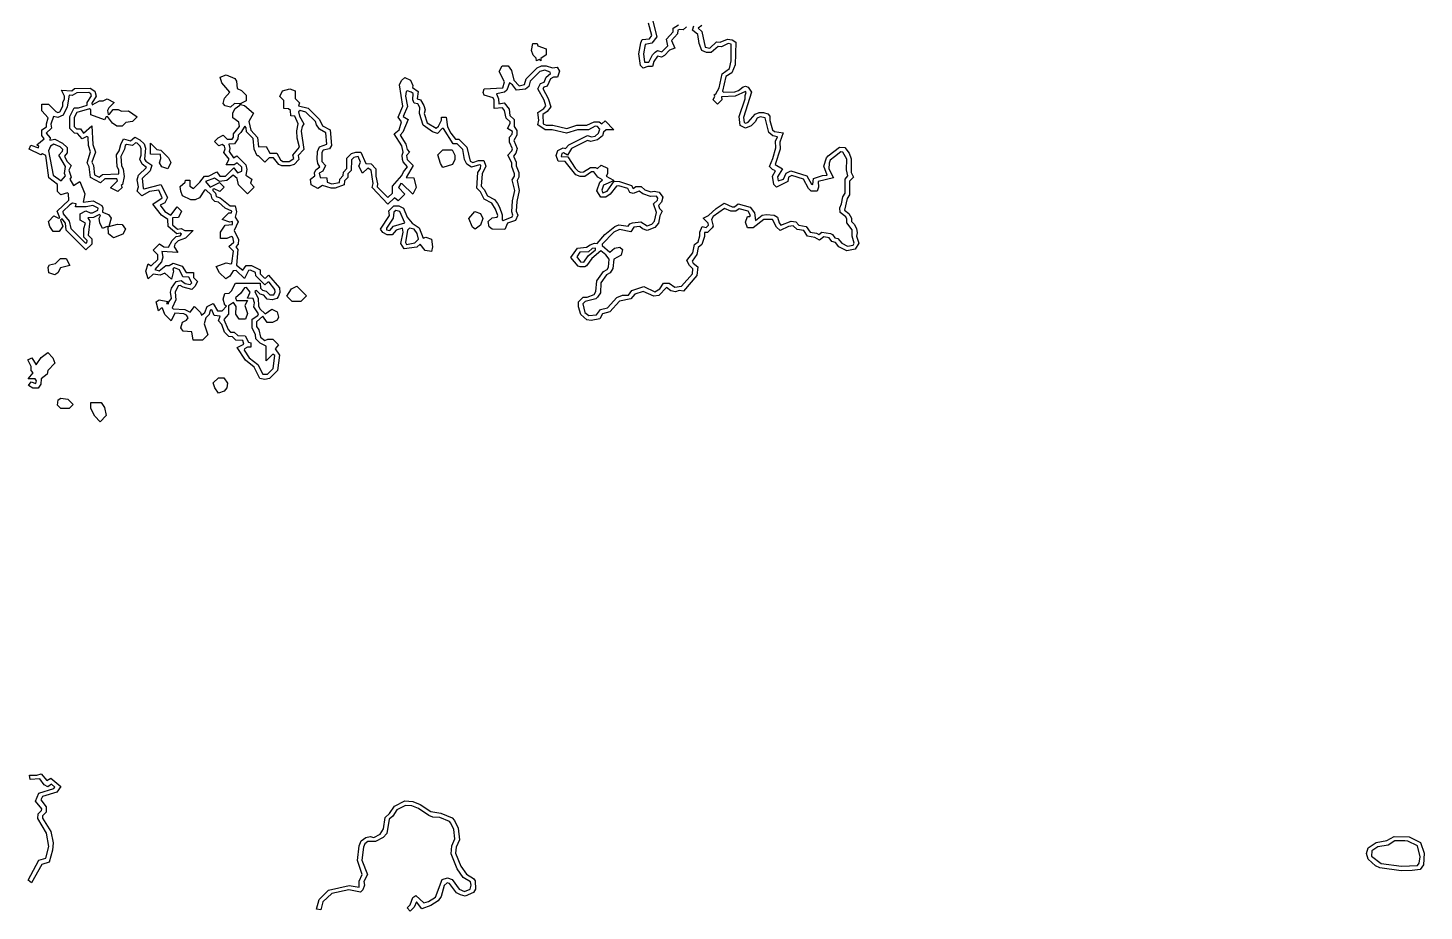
# Model space of a CAD drawing. Header units: metres. Extents: x 0 to 221, y 0 to 239.
# Drawn here: x -0.3 to 190.4, y -0.2 to 120.4 of the extents above; entities that cross this region are included whole.
import ezdxf

# ---------------------------------------------------------------- set-up
doc = ezdxf.new("R2010")
doc.units = ezdxf.units.M
doc.layers.add('contours', color=7, linetype='Continuous')

msp = doc.modelspace()

# ---------------------------------------------------------------- linework, layer by layer
at = {"layer": 'contours'}
for points in [[(91.76, 120.74), (91.23, 120.36), (91.75, 119.92), (92.19, 117.77), (92.82, 117.65), (93.76, 118.49), (94.27, 118.46), (95.27, 118.88), (95.9, 118.8), (96.37, 118.46), (96.29, 115.37), (95.85, 114.26), (95.02, 113.77), (94.56, 111.75), (94.7, 111.64), (96.24, 111.69), (96.74, 111.85), (97.41, 112.35), (97.71, 112.45), (98.06, 112.33), (98.53, 111.62), (97.44, 108.16), (97.51, 107.5), (97.74, 107.39), (98.09, 107.52), (99.01, 108.61), (99.56, 108.86), (100.15, 108.86), (100.74, 108.67), (101.05, 108.36), (101.01, 107.78), (101.39, 106.51), (101.68, 106.28), (102.86, 106.08), (102.41, 104.82), (102.44, 103.86), (101.76, 101.75), (102.76, 101.16), (102.06, 100.07), (102.17, 99.51), (102.9, 99.77), (103.25, 100.57), (103.89, 100.9), (106.06, 100.21), (106.71, 99.05), (106.89, 99), (106.99, 99.83), (108.21, 100.25), (108.84, 100.3), (108.42, 101.54), (108.75, 102.66), (109.01, 102.92), (110.53, 104.12), (111.28, 104.06), (111.85, 103.3), (112.14, 102.52), (112.13, 100.68), (112.44, 100.04), (111.9, 99.48), (111.9, 97.62), (111.57, 97.11), (111.21, 95.5), (111.82, 95.05), (112.17, 94.42), (112.16, 93.95), (112.55, 93.6), (112.84, 93.02), (112.96, 92.44), (112.87, 91.95), (113.2, 91), (112.69, 90.17), (111.54, 89.98), (110.45, 90.52), (109.98, 91.09), (109.49, 91.22), (109.15, 91.73), (108.38, 91.88), (107.79, 91.4), (107.16, 91.79), (106.17, 91.97), (105.68, 92.73), (104.78, 92.86), (104.2, 93.36), (103.56, 93.3), (102.43, 92.72), (101.94, 93.21), (101.4, 94.25), (100.21, 94.26), (98.77, 93.1), (97.97, 93.1), (97.71, 93.88), (97.97, 94.65), (98.31, 94.66), (98.41, 94.81), (98.05, 95.38), (96.84, 95.68), (96.37, 95.37), (95.72, 95.37), (94.84, 95.75), (93.28, 94.64), (93.05, 94.25), (93.28, 93.35), (93.17, 93.1), (92.53, 92.47), (92.1, 92.45), (92.1, 91.92), (91.74, 90.83), (91.25, 90.41), (91.08, 89.45), (90.43, 88.57), (90.55, 88.29), (91.21, 87.79), (91.05, 86.59), (89.22, 84.45), (88.63, 84.53), (88.16, 84.34), (87.5, 84.5), (86.92, 84.95), (85.88, 83.86), (85.21, 83.75), (83.74, 84.43), (82.58, 84.03), (82.06, 83.4), (80.51, 83.11), (79.2, 81.64), (78.19, 81.36), (77.8, 80.69), (76.63, 80.45), (76.03, 80.54), (75.21, 81.28), (74.9, 82.33), (74.9, 82.98), (75.55, 83.64), (76.11, 83.64), (77.05, 84.02), (77.29, 84.4), (77.41, 85.86), (78.34, 87.16), (78.81, 87.4), (79.01, 87.73), (79.08, 88.82), (78.64, 89.4), (77.95, 89.95), (76.72, 88.91), (76, 87.9), (75.75, 87.76), (75.15, 87.78), (74.84, 87.88), (73.85, 89.05), (74.79, 90.31), (76.02, 90.44), (76.49, 90.79), (77.11, 91), (77.45, 90.95), (78.5, 92.18), (79.86, 93.28), (80.42, 93.51), (81.7, 93.32), (81.92, 93.63), (82.3, 93.8), (83.41, 93.92), (84.28, 93.36), (84.93, 93.62), (85.26, 94.01), (85.57, 95.21), (85.16, 96.36), (85.69, 96.89), (85.75, 97.15), (85.54, 97.44), (84.75, 97.4), (83.68, 97.75), (83.18, 98.12), (82.38, 97.77), (81.92, 97.95), (81.63, 98.46), (80.39, 98.84), (80.08, 98.81), (79.24, 97.68), (78.65, 97.29), (77.95, 97.29), (77.43, 98.17), (77.83, 99.36), (78.17, 99.66), (77.56, 100.02), (77.02, 100.73), (76.7, 100.74), (75.77, 100.12), (75.14, 100.12), (74.55, 100.32), (73.09, 102.17), (72.11, 102.2), (71.85, 102.98), (72.08, 103.67), (72.8, 104.03), (73.14, 103.92), (73.58, 104.42), (76.12, 105.7), (76.69, 105.52), (77.19, 105.63), (77.64, 106.01), (77.83, 106.58), (77.49, 106.96), (77.17, 106.99), (76.25, 106.51), (74.78, 106.5), (73.27, 106.02), (71.33, 106.51), (70.34, 106.51), (69.36, 107.19), (69.5, 107.8), (69.36, 108.87), (70.19, 109.42), (70.44, 109.78), (70.22, 110.52), (69.35, 112.08), (69.72, 112.8), (70.21, 112.99), (70.51, 113.67), (71.06, 114.16), (71.03, 114.36), (70.31, 114.65), (69.63, 114.47), (68.29, 113.13), (68.13, 112.39), (67.66, 112.04), (66.43, 111.9), (65.88, 112.65), (65.49, 112.89), (65.12, 111.91), (64.79, 111.63), (63.71, 111.4), (64, 110.71), (64.04, 110.05), (64.74, 110.18), (65.44, 109.29), (65.54, 108.46), (66.14, 107.9), (66.11, 106.96), (66.49, 106.38), (66.47, 105.77), (66.08, 105.03), (66.52, 103.93), (66.37, 103.3), (66.01, 102.89), (66.4, 102.09), (66.4, 101.58), (66.75, 100.65), (66.78, 100.02), (66.52, 99.56), (66.82, 98.18), (66.48, 96.71), (66.41, 95.37), (66.61, 94.83), (66.31, 94.09), (65.19, 93.72), (64.83, 92.86), (63.12, 92.91), (62.71, 93.23), (62.58, 93.98), (63.1, 94.49), (63.78, 94.54), (63.88, 94.78), (63.59, 95.65), (63.05, 96.48), (62.04, 97), (61.54, 98), (61.01, 98.54), (61.17, 100.67), (61.52, 101.2), (61.58, 101.65), (61.39, 101.72), (60.28, 101.38), (59.64, 101.81), (59.33, 102.43), (59.12, 103.78), (58.33, 104.57), (57.77, 104.59), (56.48, 106.65), (56.3, 106.65), (55.64, 105.99), (54.95, 106.22), (53.71, 107.11), (53.21, 108.72), (53.24, 109.56), (52.98, 110.03), (52.49, 110.13), (52.27, 110.57), (52.32, 111.43), (52.08, 111.64), (51.54, 111.82), (51.38, 111.71), (51.27, 111.08), (51.57, 109.66), (50.96, 108.33), (51.67, 107.89), (50.9, 106.15), (50.57, 105.75), (51.35, 104.52), (51.51, 103.78), (51.83, 103.45), (51.44, 102.96), (51.51, 102.44), (52.33, 101.6), (51.38, 100), (52.42, 99.92), (52.76, 98.62), (52.29, 97.68), (50.84, 99.13), (50.66, 99.15), (50.31, 98.61), (51.19, 97.71), (50.29, 96.8), (49.77, 97.21), (48.85, 96.33), (46.73, 98.6), (46.87, 99.17), (46.6, 100.97), (46.12, 101.23), (45.42, 100.55), (44.93, 101.54), (45.16, 102.07), (44.82, 102.83), (44.25, 102.72), (43.9, 102.38), (43.88, 100.94), (43.43, 100.48), (43.41, 99.98), (42.94, 99.51), (42.93, 98.96), (41.69, 98.52), (41.14, 98.53), (39.97, 98.9), (39.3, 98.48), (38.42, 98.99), (38.32, 99.76), (38.89, 100.21), (38.84, 100.62), (39.05, 101.04), (39.59, 101.42), (39.31, 101.91), (39.21, 102.47), (39.27, 103.53), (39.53, 104.17), (40.53, 104.54), (40.41, 106.07), (39.56, 106.57), (39.12, 107.16), (38.98, 107.63), (37.69, 108.92), (36.91, 109.12), (36.67, 108.93), (36.8, 108.37), (37.4, 107.29), (37.16, 106.92), (37.05, 106.32), (37.42, 103.81), (36.61, 102.99), (36.74, 102.42), (36.08, 101.76), (35.5, 101.56), (34.4, 101.56), (33.99, 101.77), (33.26, 102.68), (32.68, 102.66), (32.09, 102.07), (31.22, 102.94), (31.05, 102.95), (30.6, 103.85), (30.48, 105.29), (29.56, 106.2), (29.55, 106.78), (29.33, 107.01), (28.8, 106.12), (28.42, 105.78), (28.4, 105.28), (27.94, 104.59), (27.16, 104.52), (27.3, 103.93), (27.19, 103.55), (27.81, 102.66), (28.26, 102.92), (29.49, 101.69), (29.62, 101.06), (29.49, 100.31), (30.32, 99.73), (30.1, 99.2), (30.6, 98.67), (29.7, 97.76), (28.48, 98.98), (28.28, 99.86), (27.75, 100.29), (26.91, 99.56), (25.89, 99.43), (25.21, 99.9), (24, 99.43), (24.61, 98.64), (25.9, 99.3), (26.53, 98.67), (25.92, 98.06), (25.16, 98.44), (24.99, 98.39), (24.98, 98.22), (25.35, 97.85), (25.44, 97.36), (25.98, 97.19), (27.34, 96.11), (28.01, 96.09), (28.21, 95.31), (28.03, 94.54), (28.43, 93.92), (27.87, 92.74), (28.47, 91.53), (28.43, 90.87), (28.13, 90.52), (28.41, 90.16), (28.2, 88.01), (29.07, 87.3), (29.51, 87.95), (30.25, 87.95), (31.43, 87.36), (31.45, 86.81), (31.98, 86.26), (32.17, 86.25), (32.57, 86.64), (34.06, 84.89), (34.12, 84.25), (33.88, 83.67), (33.7, 83.43), (33.06, 83.27), (32.4, 83.38), (31.96, 83.89), (31.46, 84.03), (30.93, 84.54), (30.71, 84.43), (31.18, 83.43), (31.21, 82.43), (31.4, 82.06), (32.11, 81.38), (33.05, 82), (33.78, 81.63), (33.96, 80.91), (33.75, 80.48), (33.12, 80.17), (32.38, 80.17), (31.82, 81.04), (30.96, 80.25), (30.96, 79.61), (31.25, 79.16), (31.48, 78.15), (32.07, 77.71), (32.5, 77.89), (33.17, 77.89), (33.95, 77.11), (33.51, 76.6), (34.08, 75.71), (33.83, 73.64), (32.72, 72.53), (32.09, 72.4), (31.41, 72.54), (30.64, 74.07), (29.45, 75.02), (28.3, 76.75), (29.2, 77.22), (29.06, 77.71), (28.13, 77.77), (27.66, 78.23), (27.17, 78.25), (26.58, 78.85), (26.21, 79.89), (25.74, 80.41), (25.98, 81.06), (25.17, 81.12), (24.84, 81.92), (24.61, 81.88), (24.47, 81.28), (24.03, 80.83), (23.81, 79.98), (24.29, 78.47), (23.59, 77.77), (22.28, 77.77), (22.1, 78.92), (20.91, 78.97), (20.59, 79.46), (20.83, 80.2), (21.38, 80.48), (21.62, 80.79), (21.37, 81.18), (21, 81.36), (19.77, 81.43), (19.29, 80.39), (18.43, 81.25), (18.09, 82.13), (17.91, 82.14), (17.56, 81.79), (17.26, 82.99), (17.66, 83.25), (18.82, 83.06), (18.66, 82.79), (18.94, 82.72), (18.95, 82.98), (19.33, 83.45), (19.21, 84.3), (19.35, 84.88), (19.97, 85.77), (20.66, 85.89), (21.21, 85.52), (21.87, 85.35), (22.11, 85.6), (21.68, 86.36), (20.86, 86.39), (20.41, 87.38), (19.76, 87.63), (19.53, 87.5), (19.59, 87.17), (19.32, 86.1), (18.43, 86.93), (17.79, 86.63), (16.81, 86.77), (16.15, 86.14), (15.81, 87.17), (16.15, 88.2), (16.58, 87.91), (17.46, 88.79), (17.45, 89.4), (16.82, 90.05), (17.68, 90.91), (18.29, 90.51), (18.94, 90.48), (19.41, 91.36), (19.97, 91.92), (20.52, 92.02), (20.69, 92.25), (20.53, 92.36), (20.05, 92.28), (18.86, 93.27), (18.83, 94.25), (17.98, 94.85), (16.77, 96.32), (18.08, 97.18), (17.59, 98.24), (16.35, 98.05), (15.29, 97.48), (14.67, 98.1), (14.82, 98.68), (14.66, 99.64), (14.83, 100.31), (15.92, 101.35), (15.33, 101.81), (15, 102.47), (15.19, 103.03), (15.19, 103.88), (15.06, 104.25), (14.66, 104.65), (14.4, 104.72), (13.99, 104.33), (13.17, 104.49), (12.99, 104.34), (12.94, 103.86), (12.43, 102.84), (12.52, 101.62), (12.75, 101.13), (12.85, 100.1), (12.64, 99.01), (12.47, 98.9), (12.58, 98.61), (12.03, 98.06), (10.99, 98.58), (11.94, 99.54), (11.86, 99.78), (10.22, 99.8), (9.63, 99.25), (8.27, 99.97), (8.09, 101.44), (7.82, 101.98), (8.29, 103.5), (8, 104.35), (7.95, 105.47), (7.77, 105.57), (7.13, 105.25), (6.52, 105.99), (6.1, 106.03), (5.45, 106.68), (5.45, 108.31), (6.04, 109.5), (6.63, 109.5), (7.81, 109.86), (7.84, 110.23), (8.4, 111.12), (8.33, 111.42), (8.05, 111.57), (6.4, 111.54), (5.78, 111.19), (5.38, 111.21), (5.09, 109.61), (4.53, 108.5), (3.83, 108.15), (3.23, 108.33), (2.87, 107.27), (2.96, 106.7), (2.22, 106.01), (2.78, 105.41), (2.73, 105.06), (3.4, 105.22), (4.47, 104.67), (5.09, 104.06), (5.09, 103.33), (4.71, 102.88), (5.04, 102.19), (5.63, 101.6), (5.33, 100.97), (5.63, 100.04), (5.45, 99.75), (5.95, 98.89), (6.84, 99.43), (7.5, 97.74), (7.29, 96.63), (8.66, 96.77), (9.81, 96.16), (9.97, 95.84), (9.92, 95.23), (10.72, 94.93), (11.1, 94.42), (10.79, 93.29), (11.95, 93.6), (12.62, 93.57), (13.04, 92.94), (12.68, 92.22), (11.43, 91.75), (10.72, 92.29), (10.7, 93.24), (10.54, 93.3), (9.92, 92.99), (9.53, 93.79), (9.46, 94.42), (9.64, 94.77), (9.5, 94.92), (8.69, 94.53), (7.89, 94.45), (8.2, 94), (7.97, 92.12), (8.44, 91.61), (8.44, 90.88), (7.66, 90.1), (4.97, 92.79), (4.84, 93.72), (4.4, 94.31), (4.18, 94.16), (4.48, 93.35), (3.99, 92.62), (3.2, 92.62), (2.72, 93.27), (2.54, 93.97), (3.29, 94.72), (3.91, 94.41), (4.07, 94.47), (3.71, 95.37), (5.33, 96.9), (5.28, 97.76), (5.12, 97.87), (4.21, 97.63), (3.77, 98.06), (3.75, 99.04), (2.57, 99.94), (2.16, 102.99), (1.71, 103.21), (1.5, 103.09), (-0.11, 103.85), (-0.11, 103.85), (0.11, 104.4), (1.16, 104.02), (1.21, 104.2), (0.97, 104.46), (1.96, 105.27), (1.62, 105.73), (1.62, 106.51), (2.28, 106.89), (2.25, 107.31), (2.51, 108.14), (1.62, 109.08), (1.62, 109.98), (2.52, 109.98), (3.54, 108.97), (3.82, 108.84), (4.07, 108.94), (4.48, 109.73), (4.49, 110.23), (4.73, 110.73), (4.72, 111.07), (4.3, 111.9), (5.72, 111.82), (6.1, 112.14), (8.21, 112.19), (8.88, 111.79), (9.06, 111.08), (8.46, 110.12), (8.52, 109.91), (9.49, 110.46), (9.99, 110.47), (10.54, 110.73), (11.52, 110.24), (10.77, 109.48), (10.6, 109.11), (10.67, 108.59), (10.86, 108.61), (11.37, 109.26), (12.04, 109.26), (12.5, 109.05), (13.48, 109.09), (14.67, 108.28), (14.01, 107.63), (13.11, 107.51), (12.58, 106.99), (11.88, 106.99), (11.29, 107.38), (10.58, 108.31), (10.4, 108.26), (10.2, 107.86), (8.32, 108.54), (8.32, 109.22), (8.15, 109.34), (6.4, 108.86), (6.05, 108.17), (6.05, 106.96), (6.36, 106.64), (6.89, 106.63), (7.3, 106.02), (8.44, 107.05), (8.6, 104.49), (8.94, 103.42), (8.47, 102.05), (8.67, 101.63), (8.84, 100.33), (9.47, 100.04), (9.93, 100.4), (12.13, 100.47), (12.15, 100.98), (11.91, 101.47), (11.83, 103.07), (12.19, 103.61), (12.4, 104.5), (12.78, 105.26), (13.75, 104.99), (14.31, 105.5), (15.03, 105.14), (15.59, 104.57), (15.79, 103.98), (15.67, 102.48), (15.82, 102.21), (16.63, 101.67), (16.43, 100.89), (15.33, 99.84), (15.45, 98.5), (15.61, 98.43), (17.88, 99.01), (18.78, 97.23), (18.41, 96.5), (17.81, 96.22), (18.42, 95.32), (19.25, 94.82), (20.12, 95.98), (20.72, 95.37), (20.3, 94.53), (19.48, 94.47), (19.48, 93.5), (20.17, 92.93), (20.64, 92.99), (21.15, 92.74), (22.28, 92.74), (21.25, 91.71), (20.26, 91.35), (19.79, 90.87), (19.69, 90.52), (20.2, 89.74), (18.03, 89.86), (18.15, 89.09), (17.99, 88.45), (17.07, 87.4), (17.67, 87.24), (18.56, 87.95), (19.02, 87.96), (19.58, 88.29), (20.79, 87.89), (21.33, 87.01), (22.33, 86.99), (22.34, 86.34), (22.88, 85.79), (22.52, 85.08), (22.13, 84.69), (20.94, 84.98), (20.53, 85.25), (20.23, 85.18), (19.83, 84.32), (19.94, 83.25), (19.42, 82.17), (19.55, 82.04), (21.14, 81.96), (21.88, 81.6), (22.46, 82.37), (23.29, 81.55), (23.43, 81.16), (23.89, 81.56), (24.22, 82.37), (25.01, 82.77), (25.62, 81.76), (26.26, 81.77), (26.84, 82.4), (26.6, 82.56), (26.37, 83.34), (26.6, 84.12), (27.22, 84.16), (27.54, 84.48), (28.07, 85.55), (31.43, 85.55), (31.47, 84.87), (31.77, 84.57), (32.24, 84.45), (32.74, 83.94), (33.32, 83.96), (33.51, 84.35), (33.46, 84.68), (32.66, 85.69), (32.49, 85.7), (32.09, 85.31), (30.83, 86.57), (30.79, 87), (30.12, 87.34), (29.86, 87.29), (29.3, 86.19), (28.16, 87.29), (27.77, 87.22), (27.29, 86.49), (26.75, 86.12), (25.88, 86.95), (25.44, 87.82), (26.8, 88.32), (27.43, 88.17), (27.58, 88.3), (27.78, 89.9), (27.16, 90.56), (27.84, 91.14), (27.7, 91.83), (27.54, 91.93), (26.89, 91.66), (26.04, 91.66), (26.04, 92.52), (26.68, 93.45), (27.67, 93.55), (27.67, 93.95), (27.3, 93.88), (26.27, 94.22), (27.18, 95.13), (27.53, 95.17), (27.56, 95.4), (26.64, 95.78), (25.76, 96.61), (25.24, 96.71), (24.87, 97.08), (24.76, 97.59), (24.02, 98.31), (23.85, 98.26), (23.17, 97.22), (22.58, 96.93), (21.96, 96.93), (20.83, 97.49), (20.62, 98.11), (20.51, 98.77), (21.22, 99.33), (21.25, 99.62), (21.85, 99.62), (21.86, 98.79), (22.35, 98.49), (23.22, 99.32), (23.82, 100.16), (24.37, 100.17), (25.52, 100.74), (25.93, 100.15), (26.73, 100.17), (27.83, 101.29), (28.35, 100.61), (28.96, 100.83), (28.93, 101.39), (28.32, 102), (27.9, 101.72), (26.82, 101.72), (27.19, 102.5), (26.48, 103.37), (26.66, 103.91), (26.56, 104.24), (26.26, 104.49), (25.8, 104.29), (25.2, 104.89), (25.69, 105.38), (26.4, 105.74), (26.95, 105.2), (27.62, 105.22), (27.8, 105.48), (27.8, 105.94), (28.62, 106.95), (28.52, 107.52), (27.72, 108.12), (27.72, 108.79), (28.03, 109.41), (28.67, 109.84), (28.69, 110.04), (27.92, 110.09), (27.39, 109.59), (26.65, 109.77), (26.4, 110.08), (26.55, 110.79), (27.29, 111.61), (26.23, 112.9), (25.96, 113.7), (26.82, 113.99), (27.98, 113.51), (28.22, 113.15), (28.3, 112.15), (28.9, 111.86), (29.52, 111.24), (29.52, 110.45), (28.81, 110.1), (28.74, 109.93), (29.31, 109.82), (30.55, 108.77), (29.9, 107.63), (30.17, 106.44), (31.06, 105.46), (31.22, 104.15), (32.28, 104.23), (32.74, 103.32), (33.71, 103.28), (34.23, 102.38), (34.55, 102.16), (35.39, 102.16), (36.02, 102.55), (35.91, 103.02), (36.82, 104.11), (36.48, 105.35), (36.44, 106.33), (36.65, 107.32), (36.16, 108.37), (35.62, 108.42), (35.58, 109.12), (35.3, 109.37), (34.66, 109.38), (34.66, 110.5), (34.12, 111.06), (34.5, 111.82), (35.48, 112.1), (36.22, 111.8), (36.23, 110.77), (36.82, 110.16), (36.66, 109.78), (38, 109.46), (39.55, 107.92), (39.95, 107.05), (41.01, 106.51), (41.19, 104.35), (40.89, 103.9), (40.03, 103.71), (39.86, 103.4), (39.88, 102.15), (40.36, 101.6), (39.98, 100.84), (39.5, 100.56), (39.63, 99.97), (40.53, 99.92), (40.57, 99.36), (41.23, 99.13), (42.26, 99.3), (42.33, 99.75), (42.79, 100.23), (42.81, 100.71), (43.28, 101.2), (43.29, 102.62), (43.9, 103.24), (44.49, 103.44), (45.17, 103.44), (45.87, 101.88), (46.58, 101.84), (47.24, 101.18), (47.24, 100.16), (47.48, 99.13), (47.41, 98.71), (48.85, 97.24), (49.5, 97.84), (49.51, 98.79), (50.78, 100.24), (50.99, 100.75), (51.57, 101.42), (50.98, 102.1), (50.89, 102.44), (50.82, 103.01), (50.98, 103.46), (50.78, 104.3), (49.72, 105.92), (50.41, 106.51), (50.76, 107.56), (50.28, 108.2), (50.91, 109.71), (50.47, 112.63), (50.76, 113.21), (51.19, 113.64), (51.95, 113.26), (52.3, 112.56), (52.24, 112.25), (53.03, 111.73), (52.88, 110.73), (53.35, 110.59), (53.81, 109.79), (53.95, 109.2), (53.84, 108.7), (54.24, 107.44), (55.48, 106.7), (55.79, 106.99), (56.2, 107.8), (56.22, 108.24), (56.82, 108.24), (57.04, 106.91), (57.48, 106.04), (58.13, 105.23), (58.56, 105.19), (59.65, 104.1), (60.1, 102.23), (60.46, 102.02), (61.24, 102.32), (62, 102.32), (62.26, 101.54), (61.77, 100.47), (61.61, 98.81), (62.03, 98.36), (62.49, 97.46), (63.42, 96.99), (63.84, 96.43), (64.13, 95.92), (64.48, 94.88), (64.49, 94.19), (64.63, 94.09), (65.84, 94.62), (65.95, 94.82), (65.79, 95.28), (65.88, 96.79), (66.21, 98.2), (65.85, 99.66), (66.16, 100.17), (66.16, 100.49), (65.8, 101.49), (65.79, 101.97), (65.25, 103.04), (65.81, 103.6), (65.9, 103.91), (65.48, 104.8), (65.48, 105.49), (65.86, 105.89), (65.89, 106.27), (65.19, 106.68), (65.58, 107.34), (65.57, 107.59), (65.04, 108.06), (64.81, 109.15), (64.55, 109.47), (63.4, 109.38), (63.4, 110.55), (63.25, 110.88), (62.03, 111.2), (61.9, 111.58), (62.02, 112.1), (64.56, 112.24), (64.79, 113.04), (64.08, 114.47), (64.47, 115.25), (65.29, 115.25), (65.77, 114.6), (66.07, 113.28), (66.79, 112.5), (67.54, 112.7), (67.75, 113.44), (69.27, 114.96), (69.85, 115.25), (70.48, 115.25), (71.36, 114.94), (71.99, 115.04), (72.33, 114.52), (72.06, 113.69), (71.47, 113.69), (71.1, 113.46), (70.62, 112.47), (70.17, 112.32), (70.05, 112.11), (70.78, 110.76), (71.12, 109.62), (70.61, 108.98), (70.04, 108.57), (70.08, 107.32), (70.49, 107.11), (71.4, 107.11), (73.31, 106.65), (74.66, 107.11), (76.05, 107.11), (77.06, 107.59), (77.72, 107.59), (78.1, 107.3), (78.55, 107.71), (79.75, 106.51), (78.66, 106.49), (78.33, 106.16), (78.17, 105.69), (77.51, 105.11), (76.6, 104.91), (76.14, 105.01), (73.95, 103.93), (73.41, 103.04), (72.84, 103.34), (72.61, 103.26), (72.53, 102.85), (73.47, 102.8), (74.47, 101.25), (74.88, 100.85), (75.24, 100.72), (75.61, 100.74), (76.54, 101.36), (77.24, 101.36), (77.52, 101.2), (78.01, 101.66), (78.85, 101.25), (78.85, 100.46), (78.7, 100.15), (79.7, 99.62), (79.7, 99.54), (78.31, 98.91), (78.08, 98.23), (78.24, 97.9), (78.81, 98.13), (79.76, 99.47), (80.51, 99.44), (82.12, 98.89), (82.38, 98.48), (82.74, 98.73), (83.46, 98.73), (83.95, 98.3), (84.76, 98.03), (85.25, 98.11), (85.9, 97.98), (86.42, 97.29), (86.24, 96.6), (85.84, 96.14), (85.98, 95.74), (86.34, 95.37), (86.02, 94.73), (85.83, 93.75), (85.33, 93.16), (84.28, 92.72), (83.64, 92.95), (83.27, 93.29), (82.47, 93.21), (82.05, 92.55), (80.49, 92.89), (79.71, 92.5), (78.12, 90.86), (78.14, 90.68), (79.17, 89.77), (79.84, 90.32), (80.56, 90.47), (80.89, 90.14), (80.73, 89.36), (79.74, 88.84), (79.6, 87.55), (79.24, 86.94), (78.75, 86.69), (77.97, 85.61), (77.89, 84.21), (77.51, 83.63), (77.27, 83.39), (75.8, 83.03), (75.51, 82.74), (75.76, 81.56), (76.3, 81.11), (77.36, 81.2), (77.93, 81.94), (78.86, 82.17), (80.12, 83.58), (80.92, 83.89), (81.72, 83.91), (82.2, 84.56), (83.84, 85.1), (85.33, 84.38), (86.01, 84.76), (86.52, 85.55), (87.29, 85.55), (88.05, 84.98), (88.99, 85.15), (90.47, 86.82), (90.53, 87.49), (90.04, 87.95), (89.69, 88.65), (90.5, 89.67), (90.76, 90.81), (91.23, 91.21), (91.49, 92), (91.46, 92.49), (91.78, 93.27), (92.33, 93.15), (92.65, 93.46), (92.61, 93.75), (91.93, 94.44), (92.67, 94.81), (93.7, 95.75), (94.8, 96.45), (95.87, 95.97), (96.19, 95.99), (96.7, 96.37), (98.34, 95.94), (98.95, 95.17), (99.06, 94.1), (100, 94.83), (100.57, 94.93), (101.64, 94.82), (102.09, 94.55), (102.29, 93.77), (102.54, 93.48), (103.92, 94), (104.59, 93.92), (104.99, 93.46), (106, 93.29), (106.52, 92.52), (107.41, 92.36), (107.72, 92.17), (108.13, 92.51), (109.29, 92.32), (109.6, 92.2), (109.89, 91.74), (110.33, 91.63), (110.86, 90.99), (111.65, 90.6), (112.42, 90.75), (112.53, 91.02), (112.25, 91.95), (112.27, 92.83), (111.53, 93.78), (111.56, 94.27), (111.39, 94.6), (110.64, 95.18), (110.57, 95.85), (110.83, 96.38), (110.99, 97.34), (111.3, 97.83), (111.3, 99.75), (111.68, 100.19), (111.49, 101.04), (111.52, 102.5), (110.99, 103.44), (110.74, 103.48), (109.85, 102.82), (109.28, 102.34), (109.11, 101.94), (109.1, 101.18), (109.74, 99.93), (107.64, 99.44), (107.69, 98.64), (107.49, 98.13), (106.68, 98.13), (106.32, 98.49), (105.62, 99.76), (104.01, 100.26), (103.6, 100.02), (103.49, 99.45), (101.96, 98.66), (101.57, 99), (101.4, 100.16), (101.81, 100.91), (101.39, 101.07), (101, 101.47), (101.46, 102.59), (101.84, 104.01), (101.79, 104.96), (102.09, 105.53), (101.42, 105.69), (100.9, 106.14), (100.4, 108.12), (99.72, 108.26), (99.29, 108.08), (99.03, 107.58), (98.47, 107.05), (97.69, 106.72), (96.96, 107.09), (96.83, 108.32), (97.68, 110.7), (97.64, 111.17), (97.82, 111.57), (97.7, 111.73), (96.31, 111.09), (94.45, 110.98), (94.48, 110.58), (93.88, 109.98), (93.27, 110.58), (93.52, 111.08), (93.45, 111.29), (93.64, 111.39), (94.09, 112.23), (94.51, 114.12), (95.52, 114.86), (95.73, 115.91), (95.74, 118.17), (95.34, 118.26), (94.43, 117.84), (93.99, 117.86), (93.02, 117.04), (92.38, 117.04), (91.75, 117.3), (91.39, 118.26), (91.22, 119.53), (90.49, 120.11), (90.67, 120.67)], [(89.66, 120.56), (89.19, 120.14), (88.69, 120.21), (88.47, 120.08), (88.43, 119.62), (87.62, 118.71), (88.07, 117.65), (87.33, 117.39), (86.63, 116.62), (86.22, 116.41), (85.7, 116.57), (85.18, 115.8), (85.01, 115.13), (84.35, 115.13), (83.74, 114.93), (83.38, 115.28), (83.16, 116.88), (83.43, 118.38), (83.61, 118.84), (84.61, 118.9), (84.92, 119.35), (84.48, 121.04)], [(85.05, 121.33), (85.58, 119.2), (84.92, 118.34), (84.01, 118.15), (83.76, 116.85), (83.93, 115.73), (84.5, 115.75), (85.01, 116.72), (85.38, 117.1), (85.7, 117.34), (86.27, 117.12), (87.12, 117.98), (86.93, 118.85), (87.81, 119.86), (87.83, 120.38), (88.54, 120.85)]]:
    msp.add_lwpolyline(points, dxfattribs=at)
for points in [[(68.49, 117.34), (68.67, 118.3), (69.27, 118.3), (69.34, 117.98), (70.47, 117.53), (70.47, 116.74), (69.78, 116.21), (69.75, 115.91), (69.54, 116.08), (69.15, 115.91), (69.14, 116.26), (68.71, 116.7), (68.49, 117.34)], [(2.53, 103.61), (3.19, 100.29), (4.25, 99.52), (4.87, 100.19), (4.73, 100.51), (4.86, 101.5), (3.95, 103.04), (4.46, 103.56), (4.48, 103.8), (4.14, 104.15), (3.25, 104.54), (2.82, 104.24), (2.53, 103.61)], [(16.46, 104.66), (17.35, 103.78), (17.9, 103.7), (18.93, 102.67), (19.25, 102.02), (18.83, 101.17), (18, 101.45), (17.68, 101.99), (17.9, 102.56), (17.85, 103.12), (16.46, 103.16), (16.46, 104.66)], [(55.71, 103.07), (56.39, 103.75), (57.66, 103.75), (58.01, 103.05), (58.01, 102.43), (57.69, 101.77), (56.38, 101.34), (56.05, 101.89), (55.71, 103.07)], [(4.55, 95.03), (5.38, 94.01), (5.6, 93.01), (7.56, 91.05), (7.76, 91.04), (7.82, 91.37), (7.36, 91.84), (7.36, 92.99), (7.6, 93.72), (6.88, 94.17), (6.88, 95.02), (7.66, 95.41), (8.21, 95.14), (8.56, 95.14), (9.27, 95.5), (9.3, 95.77), (8.58, 96.15), (7.7, 95.97), (6.22, 95.97), (6.33, 96.4), (5.83, 96.45), (5.44, 96.26), (4.5, 95.32), (4.55, 95.03)], [(47.85, 92.92), (49.08, 94.78), (49.01, 95.41), (49.69, 96.09), (50.36, 96.09), (50.99, 95.78), (51.5, 94.54), (52.19, 93.74), (53.17, 93.1), (53.69, 91.68), (54.04, 91.82), (54.85, 91.55), (54.99, 90.49), (54.82, 89.86), (53.98, 90), (53.3, 90.87), (52.81, 90.46), (51.08, 90.22), (50.64, 90.95), (50.95, 92.5), (50.86, 93.05), (49.99, 92.79), (49.48, 92.14), (48.78, 92.14), (48.17, 92.45), (47.85, 92.92)], [(48.67, 93.06), (48.71, 92.85), (49.15, 92.75), (49.64, 93.35), (51.21, 93.78), (50.52, 95.34), (49.98, 95.49), (49.71, 95.26), (49.59, 94.43), (48.67, 93.06)], [(59.92, 94.38), (60.75, 95.34), (61.52, 95.08), (61.86, 94.4), (61.54, 93.45), (60.8, 92.93), (60.42, 93.21), (59.92, 94.38)], [(51.56, 92.79), (51.29, 91.1), (51.43, 90.84), (52.56, 91.07), (53.04, 91.55), (52.88, 92.33), (52.49, 92.92), (51.84, 93.08), (51.56, 92.79)], [(75.19, 88.44), (75.62, 88.4), (76.24, 89.28), (77.23, 90.11), (77.23, 90.31), (76.79, 90.26), (76.26, 89.84), (75.09, 89.76), (74.67, 89.13), (75.19, 88.44)], [(2.49, 87.71), (2.68, 88.03), (3.5, 88.23), (4.19, 88.91), (4.97, 88.91), (5.46, 87.94), (4.2, 87.66), (3.82, 86.97), (3.4, 86.68), (2.6, 86.94), (2.49, 87.71)], [(26.5, 80.58), (27.06, 79.23), (27.4, 78.87), (27.9, 78.85), (28.4, 78.38), (29.4, 78.37), (29.86, 77.47), (30.17, 77.41), (30.17, 76.81), (29.73, 76.8), (29.3, 76.58), (29.26, 76.39), (29.96, 75.36), (31.14, 74.42), (31.81, 73.1), (32.44, 73.1), (33.22, 73.89), (33.43, 75.66), (33.15, 75.83), (32.27, 74.95), (32.25, 76.94), (31.43, 77.34), (30.83, 77.95), (30.82, 78.52), (30.35, 79.42), (30.35, 80.63), (31.12, 81.14), (31.21, 81.37), (30.58, 82.33), (30.67, 82.87), (30.49, 83.46), (29.69, 83.52), (30.06, 84.3), (29.58, 84.94), (29.3, 84.91), (28.74, 84.12), (28.08, 83.54), (28.2, 83.16), (29.7, 83.16), (29.37, 82.48), (29.72, 81.4), (29.42, 80.64), (28.57, 80.65), (28.12, 81.33), (28.18, 82.35), (27.79, 82.89), (27.13, 82.47), (27.12, 81.3), (26.5, 80.58)], [(35.08, 83.76), (35.74, 84.78), (36.46, 85.14), (37.78, 83.82), (37, 83.04), (35.8, 83.04), (35.08, 83.76)], [(-0.27, 75.06), (0.27, 75.33), (0.85, 74.38), (1.53, 75.39), (2.43, 76.06), (3.14, 75.36), (3.39, 74.61), (2.45, 73.63), (2.36, 73.14), (1.52, 72.48), (1.5, 71.74), (1.11, 71.22), (0.39, 71.22), (-0.17, 71.59), (0.17, 72.09), (0.81, 71.84), (0.9, 72.22), (0.71, 72.5), (-0.24, 72.5), (0.47, 73.28), (0.18, 73.64), (0.17, 74.17), (-0.27, 75.06)], [(25.04, 71.92), (25.74, 72.62), (26.5, 72.62), (26.98, 71.91), (26.87, 71.24), (26.53, 70.79), (25.74, 70.53), (25.27, 71.23), (25.04, 71.92)], [(3.75, 68.87), (3.88, 69.63), (4.23, 69.84), (5.2, 69.7), (5.93, 68.97), (5.37, 68.41), (4.21, 68.41), (3.75, 68.87)], [(8.32, 68.42), (8.32, 69.23), (9.75, 69.25), (10.2, 68.58), (10.4, 67.45), (9.58, 66.63), (8.85, 67.36), (8.32, 68.42)], [(-0.24, 4.01), (1.24, 6.73), (2.16, 7), (2.57, 8.63), (2.27, 10.44), (1.08, 12.42), (1.15, 13.07), (1.59, 13.51), (1.61, 13.75), (0.78, 14.81), (1.21, 15.89), (3.27, 16.52), (3.4, 16.72), (2.96, 17.13), (2.43, 16.77), (1.93, 17.02), (1.36, 17.83), (0.04, 17.74), (-0.04, 18.34), (0.94, 18.35), (1.52, 18.54), (2.33, 17.61), (2.84, 17.95), (4.22, 16.8), (3.7, 16.03), (1.71, 15.42), (1.48, 14.96), (2.22, 14.01), (2.22, 13.29), (1.74, 12.81), (1.7, 12.47), (2.84, 10.64), (3.17, 9.13), (3.11, 8.09), (2.64, 6.46), (1.62, 6.17), (0.24, 3.65), (-0.24, 4.01)], [(39.15, 0.04), (39.49, 1.36), (40.78, 2.64), (43.61, 3.29), (44.95, 3.07), (44.98, 3.87), (45.39, 4.8), (44.72, 6.68), (44.97, 8.71), (45.24, 9.36), (45.85, 9.86), (46.47, 9.98), (46.97, 9.85), (47.83, 10.28), (48.3, 11.02), (48.5, 12.59), (49.1, 13.13), (49.76, 14.14), (51.21, 14.85), (52.28, 14.75), (53.3, 14.34), (54.74, 13.39), (56.13, 13.15), (57.65, 12.53), (57.99, 12.15), (58.48, 11.1), (58.64, 9.53), (58.18, 8.52), (58.1, 7.71), (58.82, 5.93), (59.6, 4.84), (60.56, 4.26), (60.78, 3.94), (60.84, 2.79), (60.56, 2.33), (59.41, 1.84), (58.81, 1.99), (58.24, 2.28), (57.29, 3.56), (56.96, 3.66), (56.57, 3.27), (56.15, 1.78), (55.76, 1.19), (54.75, 0.57), (53.53, 0.09), (52.8, 1.06), (52.48, 0.33), (51.94, -0.21), (51.52, 0.21), (51.93, 0.64), (52.28, 1.63), (52.69, 1.93), (53.79, 0.92), (54.43, 1.11), (55.36, 1.69), (56.31, 4.08), (57, 4.31), (57.67, 4.08), (58.62, 2.77), (59.35, 2.48), (60.13, 2.79), (60.24, 3.33), (60.15, 3.8), (59.17, 4.38), (58.32, 5.58), (57.5, 7.61), (57.61, 8.7), (58.03, 9.65), (57.9, 10.94), (57.48, 11.81), (57.28, 12.03), (55.95, 12.57), (55.02, 12.63), (54.47, 12.85), (53.04, 13.79), (52.15, 14.15), (51.29, 14.23), (50.08, 13.62), (49.56, 12.73), (49.06, 12.32), (48.73, 10.37), (48.24, 9.84), (47.2, 9.3), (46.15, 9.31), (45.75, 8.99), (45.55, 8.52), (45.33, 6.73), (46.08, 4.79), (45.61, 3.82), (45.67, 3.33), (45.48, 2.71), (45.13, 2.37), (43.54, 2.67), (41.24, 2.2), (40.02, 1.04), (39.74, -0.04), (39.15, 0.04)], [(182.49, 7.66), (182.73, 8.44), (183.8, 9.14), (185.26, 9.41), (186.26, 9.97), (188.32, 9.92), (189.89, 9.16), (190.36, 7.71), (190.28, 6.12), (189.84, 5.47), (188.71, 5.33), (187.25, 5.3), (184.31, 5.7), (183.74, 5.98), (182.71, 6.88), (182.49, 7.66)], [(183.2, 7.3), (184.49, 6.28), (187.29, 5.92), (189.47, 6.03), (189.69, 6.34), (189.8, 7.19), (189.44, 8.71), (188.16, 9.33), (187.75, 9.37), (186.37, 9.37), (185.46, 8.8), (184.03, 8.58), (183.21, 8.03), (183.2, 7.3)]]:
    msp.add_lwpolyline(points, close=True, dxfattribs=at)

doc.saveas('drawing.dxf')
